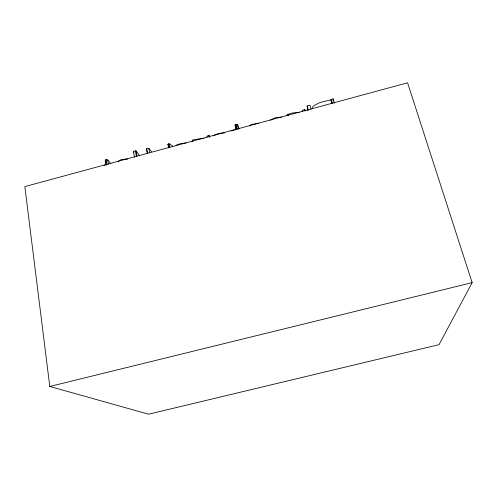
<?xml version="1.0" encoding="UTF-8"?>
<svg xmlns="http://www.w3.org/2000/svg" width="497" height="497" viewBox="0 0 497 497"><rect width="100%" height="100%" fill="white"/><g stroke="black" fill="none" stroke-linecap="round" stroke-linejoin="round"><path stroke-width="0.75" d="M118.367 161.985L118.373 161.357C120.498 158.885 124.604 159.245 127.636 159.077M286.993 115.372L287.017 115.024C290.329 112.664 295.224 112.776 299.206 112.434M250.022 126.033L250.066 125.443L251.494 124.573L258.869 123.169M311.116 109.272L310.004 105.401L307.724 105.706L307.059 106.054L307.363 106.762M206.696 137.091L207.423 135.917L208.976 135.526L209.417 135.731L209.728 137.178M175.969 145.298L180.51 143.627L186.033 142.931M472.15 282.644L439.031 344.651L148.591 414.2L49.781 386.461L24.85 186.586L407.571 82.8L472.15 282.644L49.781 386.461M302.07 111.222L303.064 109.967L305.009 109.8M151.622 151.778L148.833 148.392L146.696 148.398L146.398 148.74L147.348 153.834M110.843 163.699L107.681 159.872L106.097 159.711L105.215 160.245L105.936 164.613M235.783 128.45L235.062 124.964L236.963 124.405L237.498 124.598L239.113 128.922M312.42 108.768L312.408 108.439A6.268 3.05 -17.5 0 1 313.974 105.55L320.143 102.425L330.791 99.891L333.133 98.804L334.369 103.152M213.225 135.805L218.195 133.519L224.824 132.823M204.006 138.247L194.662 139.57L192.581 140.135L191.972 141.136M270.306 120.156L275.611 117.609L281.631 117.062M167.961 144.67L167.918 144.205L169.216 143.782L172.782 146.037M134.457 157.195L133.407 151.361L134.01 151.181L136.11 150.926L139.576 155.766M103.935 165.321L105.668 164.849M232.671 130.413L233.863 130.09M230.857 130.866L232.074 130.574M234.603 129.91L236.087 129.555M133.407 151.361L134.028 152.268M331.331 99.443L332.561 103.792M330.791 99.891L331.816 103.513M307.562 107.482L307.947 108.93M307.059 106.054L308.233 110.402M304.649 109.564L305.034 111.005M287.825 114.298L288.198 115.739M237.498 124.598L238.51 128.959M236.075 124.387L237.255 129.475M235.491 124.579L236.671 129.674M235.062 124.964L236.069 129.319M208.976 135.526L209.293 136.967M192.581 140.135L192.879 141.583M169.216 143.782L169.931 147.41M168.446 143.894L169.166 147.528M167.918 144.205L168.632 147.833M148.833 148.392L149.647 152.759M146.696 148.398L147.64 153.498M136.11 150.926L137.035 156.027M135.389 150.883L136.445 156.717M107.681 159.872L108.402 164.234M106.097 159.711L106.942 164.811M105.55 159.897L106.389 164.998M333.133 98.804L333.344 101.034M307.258 108.967L307.357 110.514"/></g></svg>
